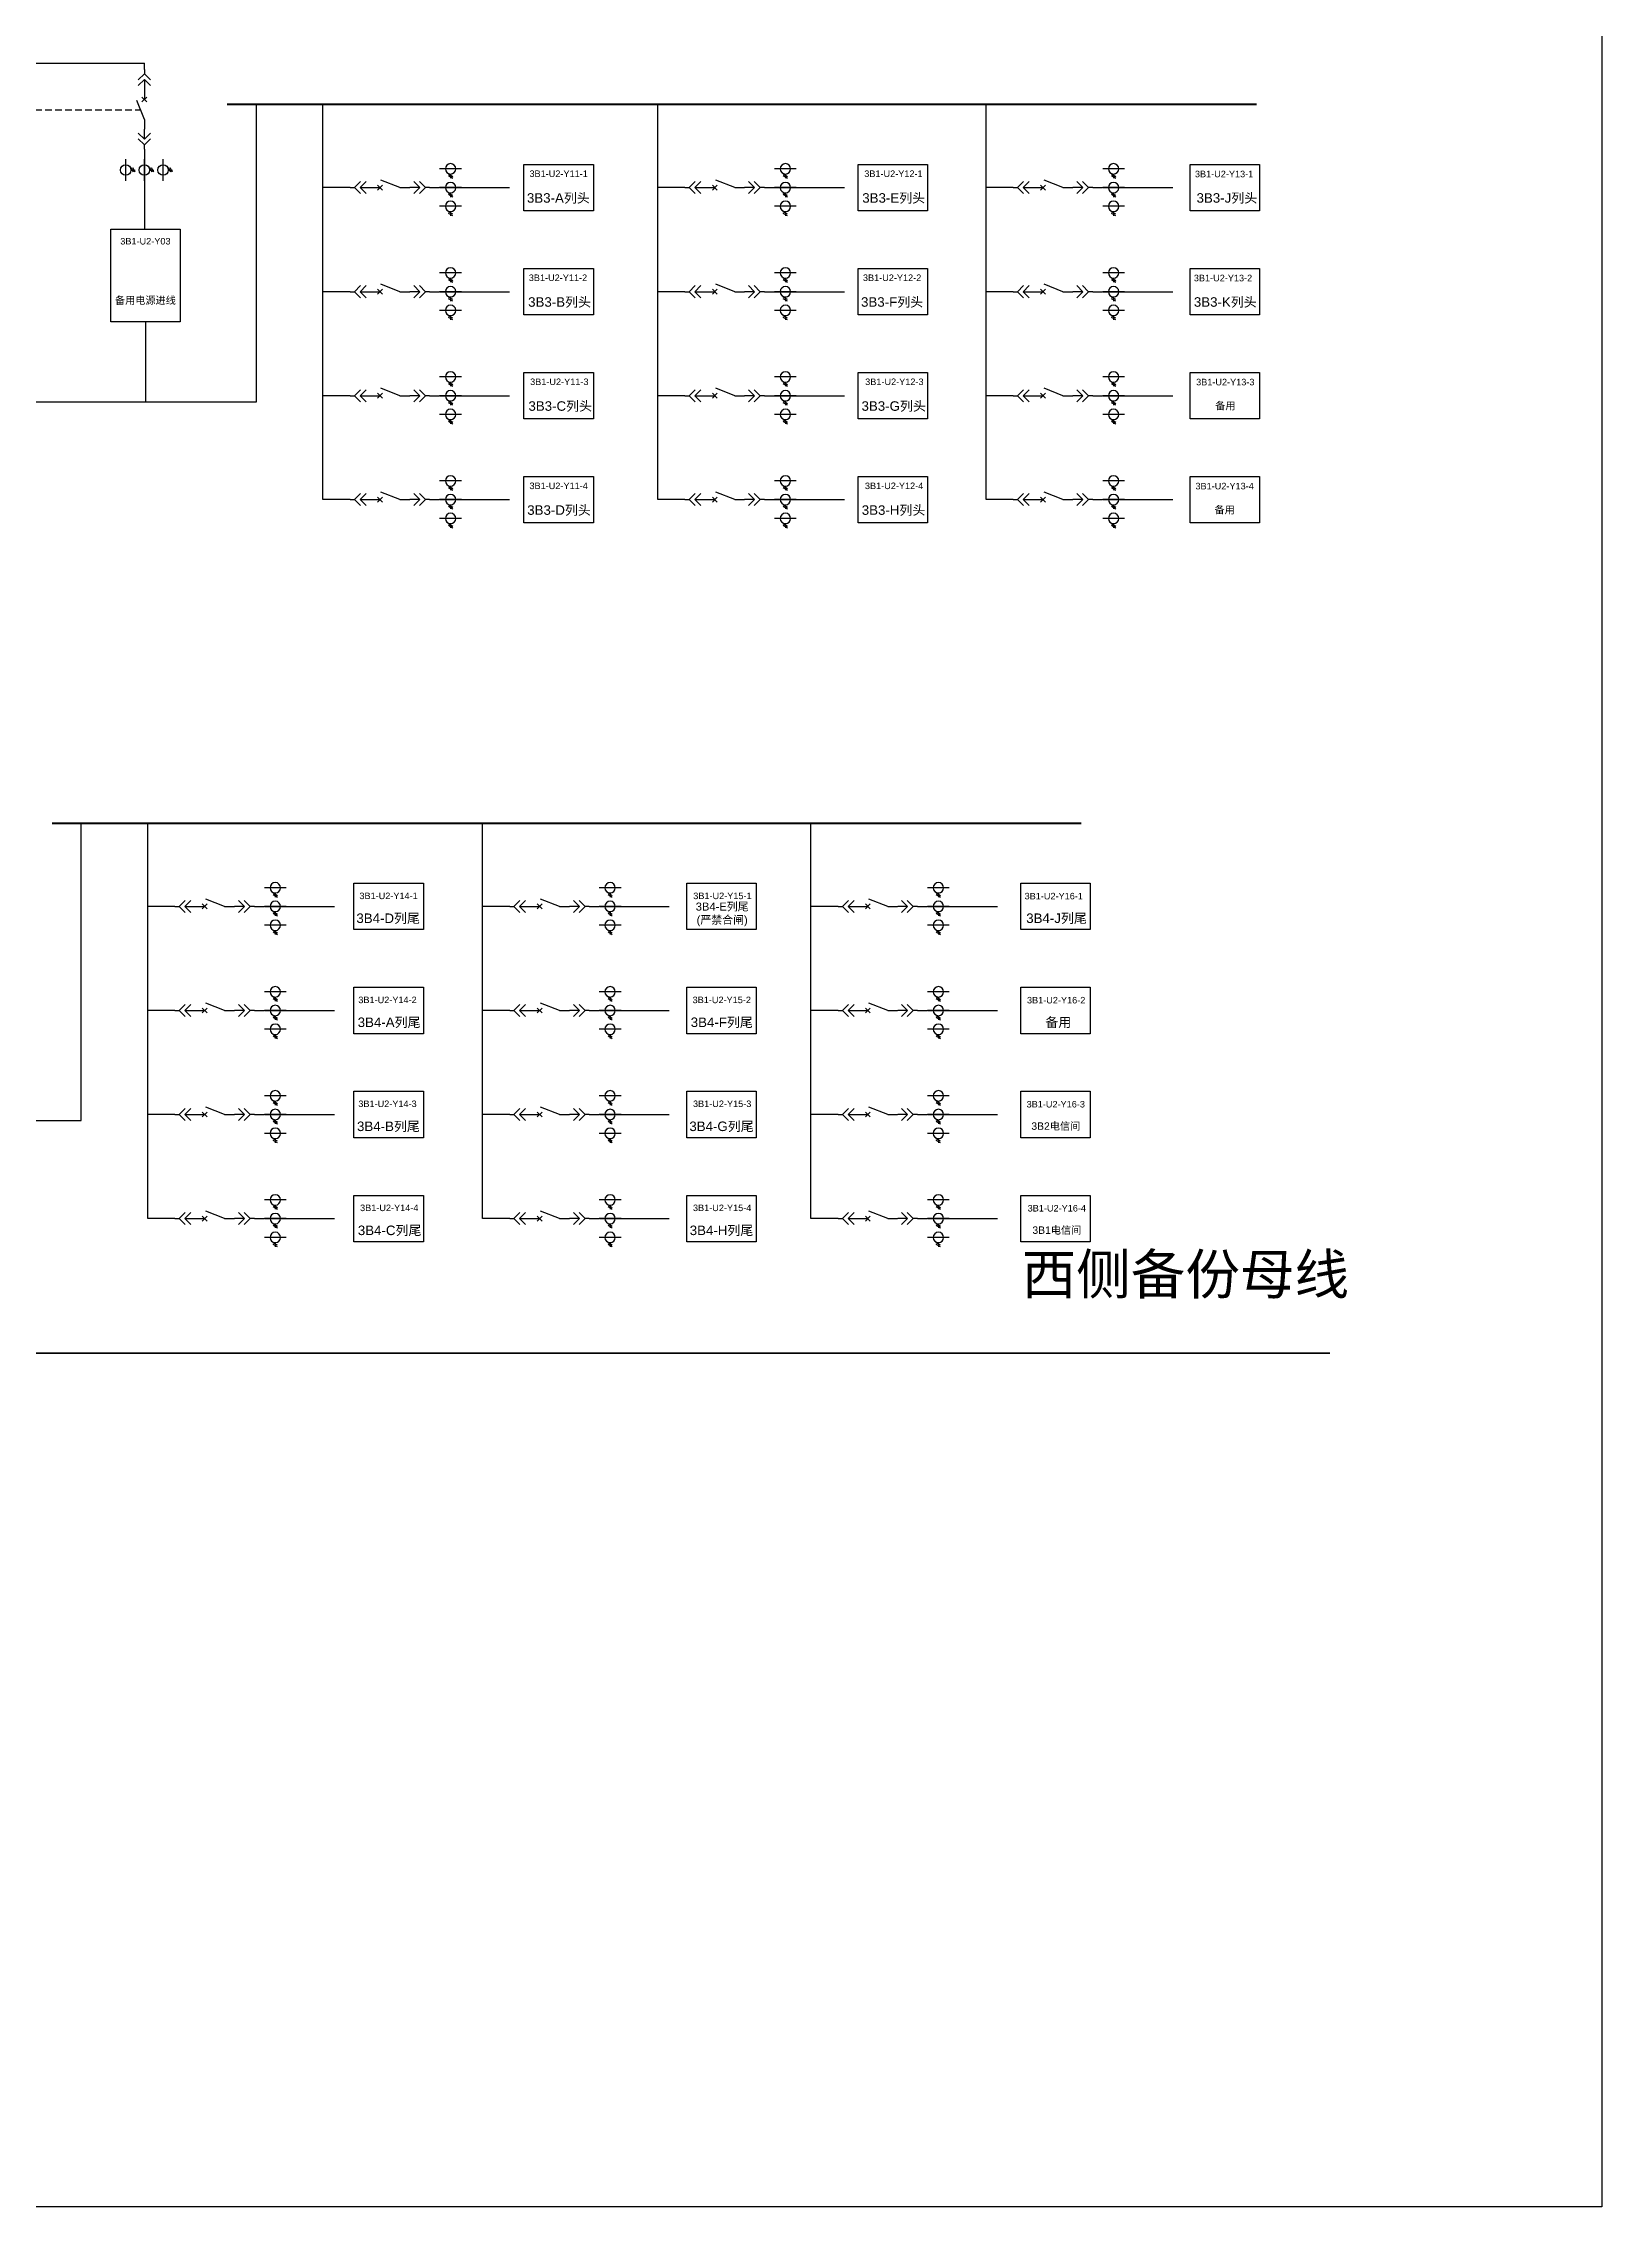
# Model space of a CAD drawing. Header units: millimetres. Extents: x 21 to 366, y 14 to 336.
# Drawn here: x 248.9 to 365.7, y 14.3 to 176.5 of the extents above; entities that cross this region are included whole.
import ezdxf
from ezdxf.enums import TextEntityAlignment as Align

# ---------------------------------------------------------------- set-up
doc = ezdxf.new("R2010")
doc.units = ezdxf.units.MM
doc.linetypes.add('HIDDEN', pattern=[0.375, 0.25, -0.125])
doc.styles.get("Standard").update_dxf_attribs({"font": 'arial.ttf'})

# ---------------------------------------------------------------- blocks, each defined once
blk = doc.blocks.new('DYDQAA03')
at = {"color": 0}
for points in [[(0, 0), (0, -1.5)], [(-2.12, -3.62), (0, -1.5)], [(-2.12, -5.62), (0, -3.5)], [(2.12, -3.62), (0, -1.5)], [(2.12, -5.62), (0, -3.5)], [(0, -3.5), (0, -7)]]:
    blk.add_lwpolyline(points, dxfattribs=at)
blk = doc.blocks.new('DYDQAA09')
at = {"color": 0}
blk.add_lwpolyline([(0, 0), (0, -3.5)], dxfattribs=at)
blk.add_lwpolyline([(0, 0), (0, -3.5)], dxfattribs=at)
blk.add_lwpolyline([(0, 0), (0, -3.5)], dxfattribs=at)
blk.add_lwpolyline([(0, 0), (0, -3.5)], dxfattribs=at)
blk.add_lwpolyline([(0, 0), (0, -3.5)], dxfattribs=at)
blk.add_lwpolyline([(0, 0), (0, -3.5)], dxfattribs=at)
blk.add_lwpolyline([(0, 0), (0, -3.5)], dxfattribs=at)
blk.add_lwpolyline([(0, 0), (0, -3.5)], dxfattribs=at)
blk.add_lwpolyline([(0, 0), (0, -3.5)], dxfattribs=at)
blk = doc.blocks.new('DYDQ0201')
at = {"color": 0}
for points in [[(0.86, -0.86), (-0.86, 0.86)], [(-0.86, -0.86), (0.86, 0.86)], [(0, -7), (-2.61, -0.37)]]:
    blk.add_lwpolyline(points, dxfattribs=at)
blk = doc.blocks.new('DYDQAA04')
at = {"color": 0}
for points in [[(0, -3.5), (0, 0)], [(-2.12, -1.38), (0, -3.5)], [(-2.12, -3.38), (0, -5.5)], [(2.12, -1.38), (0, -3.5)], [(2.12, -3.38), (0, -5.5)], [(0, -7), (0, -5.5)]]:
    blk.add_lwpolyline(points, dxfattribs=at)
blk = doc.blocks.new('A$C03DD39B5')
for p, q in [((417, 475), (283, 392)), ((417, 422), (283, 339)), ((350, 333), (350, 467))]:
    blk.add_line(p, q)
blk.add_lwpolyline([(700, 167), (0, 167)])
blk.add_circle((350, 167), 167)

msp = doc.modelspace()

# ---------------------------------------------------------------- linework, layer by layer
at = {"color": 5, "lineweight": 30}
msp.add_line((117.12, 174.99, 13758.28), (256.47, 174.99, 2818.85), dxfattribs=at)
at = {"color": 5}
for p, q in [((256.47, 174.5, 2818.85), (256.47, 174.99, 2818.85)), ((256.47, 167.75, 5020.07), (256.47, 166.11, 5020.07)), ((256.47, 166.11, 5020.07), (256.47, 162.54, 5020.07)), ((256.55, 155.59, 4988.58), (256.55, 149.6, 5460.13))]:
    msp.add_line(p, q, dxfattribs=at)
at = {"linetype": 'HIDDEN', "ltscale": 2}
msp.add_line((243.79, 171.48, 2818.85), (256.19, 171.48, 2818.85), dxfattribs=at)
at = {"color": 1, "lineweight": 40}
for p, q in [((262.68, 171.91, 5460.13), (339.84, 171.91, 5460.13)), ((249.55, 118.01, 6844.44), (326.7, 118.01, 6844.44))]:
    msp.add_line(p, q, dxfattribs=at)
for p, q in [((264.88, 149.6, 5460.13), (264.88, 171.91, 5460.13)), ((269.86, 157.85, 5239.58), (269.86, 171.91, 5460.13)), ((294.97, 157.85, 5239.58), (294.97, 171.91, 5460.13)), ((319.58, 157.85, 5239.58), (319.58, 171.91, 5460.13)), ((271.9, 165.65, 3856.3), (269.86, 165.65, 4547.94)), ((278.65, 165.65, 6057.51), (280.29, 165.65, 6057.51)), ((280.29, 165.65, 6057.51), (283.85, 165.65, 6057.51)), ((297, 165.65, 3856.3), (294.97, 165.65, 4547.94)), ((303.75, 165.65, 6057.51), (305.39, 165.65, 6057.51)), ((305.39, 165.65, 6057.51), (308.95, 165.65, 6057.51)), ((321.61, 165.65, 3856.3), (319.58, 165.65, 4547.94)), ((328.36, 165.65, 6057.51), (330, 165.65, 6057.51)), ((330, 165.65, 6057.51), (333.57, 165.65, 6057.51)), ((271.9, 157.85, 5239.58), (269.86, 157.85, 5239.58)), ((269.86, 150.05, 5931.22), (269.86, 157.85, 5239.58)), ((278.65, 157.85, 7440.79), (280.29, 157.85, 7440.79)), ((280.29, 157.85, 7440.79), (283.85, 157.85, 7440.79)), ((297, 157.85, 5239.58), (294.97, 157.85, 5239.58)), ((294.97, 150.05, 5931.22), (294.97, 157.85, 5239.58)), ((303.75, 157.85, 7440.79), (305.39, 157.85, 7440.79)), ((305.39, 157.85, 7440.79), (308.95, 157.85, 7440.79)), ((321.61, 157.85, 5239.58), (319.58, 157.85, 5239.58)), ((319.58, 150.05, 5931.22), (319.58, 157.85, 5239.58)), ((328.36, 157.85, 7440.79), (330, 157.85, 7440.79)), ((330, 157.85, 7440.79), (333.57, 157.85, 7440.79)), ((244.15, 149.6, 5460.13), (264.88, 149.6, 5460.13)), ((271.9, 150.05, 5931.22), (269.86, 150.05, 5931.22)), ((269.86, 142.26, 6622.85), (269.86, 150.05, 5931.22)), ((278.65, 150.05, 8132.43), (280.29, 150.05, 8132.43)), ((280.29, 150.05, 8132.43), (283.85, 150.05, 8132.43)), ((297, 150.05, 5931.22), (294.97, 150.05, 5931.22)), ((294.97, 142.26, 6622.85), (294.97, 150.05, 5931.22)), ((303.75, 150.05, 8132.43), (305.39, 150.05, 8132.43)), ((305.39, 150.05, 8132.43), (308.95, 150.05, 8132.43)), ((321.61, 150.05, 5931.22), (319.58, 150.05, 5931.22)), ((319.58, 142.26, 6622.85), (319.58, 150.05, 5931.22)), ((328.36, 150.05, 8132.43), (330, 150.05, 8132.43)), ((330, 150.05, 8132.43), (333.57, 150.05, 8132.43)), ((271.9, 142.26, 6622.85), (269.86, 142.26, 6622.85)), ((278.65, 142.26, 8824.07), (280.29, 142.26, 8824.07)), ((280.29, 142.26, 8824.07), (283.85, 142.26, 8824.07)), ((297, 142.26, 6622.85), (294.97, 142.26, 6622.85)), ((303.75, 142.26, 8824.07), (305.39, 142.26, 8824.07)), ((305.39, 142.26, 8824.07), (308.95, 142.26, 8824.07)), ((321.61, 142.26, 6622.85), (319.58, 142.26, 6622.85)), ((328.36, 142.26, 8824.07), (330, 142.26, 8824.07)), ((330, 142.26, 8824.07), (333.57, 142.26, 8824.07)), ((251.74, 95.71, 6844.44), (251.74, 118.01, 6844.44)), ((256.73, 103.96, 6623.88), (256.73, 118.01, 6844.44)), ((281.83, 103.96, 6623.88), (281.83, 118.01, 6844.44)), ((306.44, 103.96, 6623.88), (306.44, 118.01, 6844.44)), ((258.76, 111.76, 5240.61), (256.73, 111.76, 5932.25)), ((265.51, 111.76, 7441.82), (267.15, 111.76, 7441.82)), ((267.15, 111.76, 7441.82), (270.72, 111.76, 7441.82)), ((283.86, 111.76, 5240.61), (281.83, 111.76, 5932.25)), ((290.61, 111.76, 7441.82), (292.25, 111.76, 7441.82)), ((292.25, 111.76, 7441.82), (295.82, 111.76, 7441.82)), ((308.48, 111.76, 5240.61), (306.44, 111.76, 5932.25)), ((315.23, 111.76, 7441.82), (316.87, 111.76, 7441.82)), ((316.87, 111.76, 7441.82), (320.43, 111.76, 7441.82)), ((258.76, 103.96, 6623.88), (256.73, 103.96, 6623.88)), ((256.73, 96.16, 7315.52), (256.73, 103.96, 6623.88)), ((265.51, 103.96, 8825.1), (267.15, 103.96, 8825.1)), ((267.15, 103.96, 8825.1), (270.72, 103.96, 8825.1)), ((283.86, 103.96, 6623.88), (281.83, 103.96, 6623.88)), ((281.83, 96.16, 7315.52), (281.83, 103.96, 6623.88)), ((290.61, 103.96, 8825.1), (292.25, 103.96, 8825.1)), ((292.25, 103.96, 8825.1), (295.82, 103.96, 8825.1)), ((308.48, 103.96, 6623.88), (306.44, 103.96, 6623.88)), ((306.44, 96.16, 7315.52), (306.44, 103.96, 6623.88)), ((315.23, 103.96, 8825.1), (316.87, 103.96, 8825.1)), ((316.87, 103.96, 8825.1), (320.43, 103.96, 8825.1)), ((231.02, 95.71, 6844.44), (251.74, 95.71, 6844.44)), ((258.76, 96.16, 7315.52), (256.73, 96.16, 7315.52)), ((256.73, 88.36, 8007.16), (256.73, 96.16, 7315.52)), ((265.51, 96.16, 9516.74), (267.15, 96.16, 9516.74)), ((267.15, 96.16, 9516.74), (270.72, 96.16, 9516.74)), ((283.86, 96.16, 7315.52), (281.83, 96.16, 7315.52)), ((281.83, 88.36, 8007.16), (281.83, 96.16, 7315.52)), ((290.61, 96.16, 9516.74), (292.25, 96.16, 9516.74)), ((292.25, 96.16, 9516.74), (295.82, 96.16, 9516.74)), ((308.48, 96.16, 7315.52), (306.44, 96.16, 7315.52)), ((306.44, 88.36, 8007.16), (306.44, 96.16, 7315.52)), ((315.23, 96.16, 9516.74), (316.87, 96.16, 9516.74)), ((316.87, 96.16, 9516.74), (320.43, 96.16, 9516.74)), ((258.76, 88.36, 8007.16), (256.73, 88.36, 8007.16)), ((265.51, 88.36, 10208.38), (267.15, 88.36, 10208.38)), ((267.15, 88.36, 10208.38), (270.72, 88.36, 10208.38)), ((283.86, 88.36, 8007.16), (281.83, 88.36, 8007.16)), ((290.61, 88.36, 10208.38), (292.25, 88.36, 10208.38)), ((292.25, 88.36, 10208.38), (295.82, 88.36, 10208.38)), ((308.48, 88.36, 8007.16), (306.44, 88.36, 8007.16)), ((315.23, 88.36, 10208.38), (316.87, 88.36, 10208.38)), ((316.87, 88.36, 10208.38), (320.43, 88.36, 10208.38))]:
    msp.add_line(p, q)
at = {"color": 5, "lineweight": 35}
msp.add_line((213.86, 78.26, -7569.68), (345.36, 78.26, 16760.6), dxfattribs=at)
at = {"color": 1, "lineweight": 30, "ltscale": 0.002916}
msp.add_lwpolyline([(21.33, 335.74), (365.73, 335.74), (365.73, 14.28), (21.33, 14.28)], close=True, dxfattribs=at)
for points, elevation in [([(284.93, 167.39), (290.14, 167.39), (290.14, 163.92), (284.93, 163.92)], 6057.51), ([(309.98, 167.39), (315.19, 167.39), (315.19, 163.92), (309.98, 163.92)], 6057.51), ([(334.87, 167.39), (340.08, 167.39), (340.08, 163.92), (334.87, 163.92)], 6057.51), ([(284.93, 159.59), (290.14, 159.59), (290.14, 156.12), (284.93, 156.12)], 7440.79), ([(309.98, 159.59), (315.19, 159.59), (315.19, 156.12), (309.98, 156.12)], 7440.79), ([(334.87, 159.59), (340.08, 159.59), (340.08, 156.12), (334.87, 156.12)], 6057.51), ([(284.93, 151.79), (290.14, 151.79), (290.14, 148.32), (284.93, 148.32)], 7440.79), ([(309.98, 151.79), (315.19, 151.79), (315.19, 148.32), (309.98, 148.32)], 7440.79), ([(334.87, 151.79), (340.08, 151.79), (340.08, 148.32), (334.87, 148.32)], 6057.51), ([(284.93, 143.99), (290.14, 143.99), (290.14, 140.52), (284.93, 140.52)], 7440.79), ([(309.98, 143.99), (315.19, 143.99), (315.19, 140.52), (309.98, 140.52)], 7440.79), ([(334.87, 143.99), (340.08, 143.99), (340.08, 140.52), (334.87, 140.52)], 6057.51), ([(272.18, 113.5), (277.39, 113.5), (277.39, 110.02), (272.18, 110.02)], 7441.82), ([(297.14, 113.5), (302.35, 113.5), (302.35, 110.02), (297.14, 110.02)], 7441.82), ([(322.17, 113.5), (327.38, 113.5), (327.38, 110.02), (322.17, 110.02)], 7441.82), ([(272.18, 105.7), (277.39, 105.7), (277.39, 102.22), (272.18, 102.22)], 7441.82), ([(297.14, 105.7), (302.35, 105.7), (302.35, 102.22), (297.14, 102.22)], 8825.1), ([(322.17, 105.7), (327.38, 105.7), (327.38, 102.22), (322.17, 102.22)], 7441.82), ([(272.18, 97.9), (277.39, 97.9), (277.39, 94.42), (272.18, 94.42)], 7441.82), ([(297.14, 97.9), (302.35, 97.9), (302.35, 94.42), (297.14, 94.42)], 8825.1), ([(322.17, 97.9), (327.38, 97.9), (327.38, 94.42), (322.17, 94.42)], 7441.82), ([(272.18, 90.1), (277.39, 90.1), (277.39, 86.62), (272.18, 86.62)], 7441.82), ([(297.14, 90.1), (302.35, 90.1), (302.35, 86.62), (297.14, 86.62)], 8825.1), ([(322.17, 90.1), (327.38, 90.1), (327.38, 86.62), (322.17, 86.62)], 7441.82)]:
    msp.add_lwpolyline(points, close=True, dxfattribs=dict(elevation=elevation))
at = {"color": 5, "elevation": 4988.58}
msp.add_lwpolyline([(253.95, 162.54), (259.16, 162.54), (259.16, 155.59), (253.95, 155.59)], close=True, dxfattribs=at)

# ---------------------------------------------------------------- block references
at = {"color": 5, "xscale": 0.2128954749704126, "yscale": 0.2128954749704126, "zscale": 0.2128954749704126}
for name, p in [('DYDQAA03', (256.47, 174.5, 2818.85)), ('DYDQ0201', (256.47, 172.26, 2818.85)), ('DYDQAA09', (256.47, 173.01, 2818.85)), ('DYDQAA09', (256.47, 170.77, 2818.85)), ('DYDQAA04', (256.47, 170.03, 2818.85)), ('DYDQAA09', (256.47, 168.54, 2818.85))]:
    msp.add_blockref(name, p, dxfattribs=at)
at = {"color": 5, "linetype": 'Continuous', "xscale": 0.002338875, "yscale": 0.002338875, "zscale": 0.002338875, "rotation": 270}
for p in [(254.68, 167.79, 5020.07), (256.08, 167.79, 5020.07), (257.48, 167.79, 5020.07)]:
    msp.add_blockref('A$C03DD39B5', p, dxfattribs=at)
at = {"linetype": 'Continuous', "xscale": -0.002338875, "yscale": 0.002338875, "zscale": 0.002338875, "rotation": 180}
for p in [(278.61, 167.45, 6057.51), (303.71, 167.45, 6057.51), (328.32, 167.45, 6057.51), (278.61, 166.04, 6057.51), (303.71, 166.04, 6057.51), (328.32, 166.04, 6057.51), (278.61, 164.64, 6057.51), (303.71, 164.64, 6057.51), (328.32, 164.64, 6057.51), (278.61, 159.65, 7440.79), (303.71, 159.65, 7440.79), (328.32, 159.65, 7440.79), (278.61, 158.24, 7440.79), (303.71, 158.24, 7440.79), (328.32, 158.24, 7440.79), (278.61, 156.84, 7440.79), (303.71, 156.84, 7440.79), (328.32, 156.84, 7440.79), (278.61, 151.85, 8132.43), (303.71, 151.85, 8132.43), (328.32, 151.85, 8132.43), (278.61, 150.44, 8132.43), (303.71, 150.44, 8132.43), (328.32, 150.44, 8132.43), (278.61, 149.04, 8132.43), (303.71, 149.04, 8132.43), (328.32, 149.04, 8132.43), (278.61, 144.05, 8824.07), (303.71, 144.05, 8824.07), (328.32, 144.05, 8824.07), (278.61, 142.65, 8824.07), (278.61, 141.24, 8824.07), (303.71, 142.65, 8824.07), (303.71, 141.24, 8824.07), (328.32, 142.65, 8824.07), (328.32, 141.24, 8824.07), (265.47, 113.55, 7441.82), (290.57, 113.55, 7441.82), (315.18, 113.55, 7441.82), (265.47, 112.15, 7441.82), (290.57, 112.15, 7441.82), (315.18, 112.15, 7441.82), (265.47, 110.74, 7441.82), (290.57, 110.74, 7441.82), (315.18, 110.74, 7441.82), (265.47, 105.75, 8825.1), (290.57, 105.75, 8825.1), (315.18, 105.75, 8825.1), (265.47, 104.35, 8825.1), (290.57, 104.35, 8825.1), (315.18, 104.35, 8825.1), (265.47, 102.94, 8825.1), (290.57, 102.94, 8825.1), (315.18, 102.94, 8825.1), (265.47, 97.95, 9516.74), (290.57, 97.95, 9516.74), (315.18, 97.95, 9516.74), (265.47, 96.55, 9516.74), (290.57, 96.55, 9516.74), (315.18, 96.55, 9516.74), (265.47, 95.14, 9516.74), (290.57, 95.14, 9516.74), (315.18, 95.14, 9516.74), (265.47, 90.15, 10208.38), (290.57, 90.15, 10208.38), (315.18, 90.15, 10208.38), (265.47, 88.75, 10208.38), (290.57, 88.75, 10208.38), (315.18, 88.75, 10208.38), (265.47, 87.34, 10208.38), (290.57, 87.34, 10208.38), (315.18, 87.34, 10208.38)]:
    msp.add_blockref('A$C03DD39B5', p, dxfattribs=at)
at = {"xscale": -0.2128954749704126, "yscale": 0.2128954749704126, "zscale": 0.2128954749704126, "rotation": 90}
for name, p in [('DYDQAA03', (271.9, 165.65, 3856.3)), ('DYDQAA09', (273.39, 165.65, 3856.3)), ('DYDQ0201', (274.13, 165.65, 3856.3)), ('DYDQAA09', (275.63, 165.65, 3856.3)), ('DYDQAA04', (276.37, 165.65, 3856.3)), ('DYDQAA09', (277.86, 165.65, 3856.3)), ('DYDQAA03', (297, 165.65, 3856.3)), ('DYDQAA09', (298.49, 165.65, 3856.3)), ('DYDQ0201', (299.24, 165.65, 3856.3)), ('DYDQAA09', (300.73, 165.65, 3856.3)), ('DYDQAA04', (301.47, 165.65, 3856.3)), ('DYDQAA09', (302.96, 165.65, 3856.3)), ('DYDQAA03', (321.61, 165.65, 3856.3)), ('DYDQAA09', (323.1, 165.65, 3856.3)), ('DYDQ0201', (323.85, 165.65, 3856.3)), ('DYDQAA09', (325.34, 165.65, 3856.3)), ('DYDQAA04', (326.08, 165.65, 3856.3)), ('DYDQAA09', (327.57, 165.65, 3856.3)), ('DYDQAA03', (271.9, 157.85, 5239.58)), ('DYDQAA09', (273.39, 157.85, 5239.58)), ('DYDQ0201', (274.13, 157.85, 5239.58)), ('DYDQAA09', (275.63, 157.85, 5239.58)), ('DYDQAA04', (276.37, 157.85, 5239.58)), ('DYDQAA09', (277.86, 157.85, 5239.58)), ('DYDQAA03', (297, 157.85, 5239.58)), ('DYDQAA09', (298.49, 157.85, 5239.58)), ('DYDQ0201', (299.24, 157.85, 5239.58)), ('DYDQAA09', (300.73, 157.85, 5239.58)), ('DYDQAA04', (301.47, 157.85, 5239.58)), ('DYDQAA09', (302.96, 157.85, 5239.58)), ('DYDQAA03', (321.61, 157.85, 5239.58)), ('DYDQAA09', (323.1, 157.85, 5239.58)), ('DYDQ0201', (323.85, 157.85, 5239.58)), ('DYDQAA09', (325.34, 157.85, 5239.58)), ('DYDQAA04', (326.08, 157.85, 5239.58)), ('DYDQAA09', (327.57, 157.85, 5239.58)), ('DYDQAA03', (271.9, 150.05, 5931.22)), ('DYDQAA09', (273.39, 150.05, 5931.22)), ('DYDQ0201', (274.13, 150.05, 5931.22)), ('DYDQAA09', (275.63, 150.05, 5931.22)), ('DYDQAA04', (276.37, 150.05, 5931.22)), ('DYDQAA09', (277.86, 150.05, 5931.22)), ('DYDQAA03', (297, 150.05, 5931.22)), ('DYDQAA09', (298.49, 150.05, 5931.22)), ('DYDQ0201', (299.24, 150.05, 5931.22)), ('DYDQAA09', (300.73, 150.05, 5931.22)), ('DYDQAA04', (301.47, 150.05, 5931.22)), ('DYDQAA09', (302.96, 150.05, 5931.22)), ('DYDQAA03', (321.61, 150.05, 5931.22)), ('DYDQAA09', (323.1, 150.05, 5931.22)), ('DYDQ0201', (323.85, 150.05, 5931.22)), ('DYDQAA09', (325.34, 150.05, 5931.22)), ('DYDQAA04', (326.08, 150.05, 5931.22)), ('DYDQAA09', (327.57, 150.05, 5931.22)), ('DYDQ0201', (274.13, 142.26, 6622.85)), ('DYDQ0201', (299.24, 142.26, 6622.85)), ('DYDQ0201', (323.85, 142.26, 6622.85)), ('DYDQAA03', (271.9, 142.26, 6622.85)), ('DYDQAA09', (273.39, 142.26, 6622.85)), ('DYDQAA09', (275.63, 142.26, 6622.85)), ('DYDQAA04', (276.37, 142.26, 6622.85)), ('DYDQAA09', (277.86, 142.26, 6622.85)), ('DYDQAA03', (297, 142.26, 6622.85)), ('DYDQAA09', (298.49, 142.26, 6622.85)), ('DYDQAA09', (300.73, 142.26, 6622.85)), ('DYDQAA04', (301.47, 142.26, 6622.85)), ('DYDQAA09', (302.96, 142.26, 6622.85)), ('DYDQAA03', (321.61, 142.26, 6622.85)), ('DYDQAA09', (323.1, 142.26, 6622.85)), ('DYDQAA09', (325.34, 142.26, 6622.85)), ('DYDQAA04', (326.08, 142.26, 6622.85)), ('DYDQAA09', (327.57, 142.26, 6622.85)), ('DYDQAA03', (258.76, 111.76, 5240.61)), ('DYDQ0201', (261, 111.76, 5240.61)), ('DYDQAA04', (263.23, 111.76, 5240.61)), ('DYDQAA03', (283.86, 111.76, 5240.61)), ('DYDQ0201', (286.1, 111.76, 5240.61)), ('DYDQAA04', (288.34, 111.76, 5240.61)), ('DYDQAA03', (308.48, 111.76, 5240.61)), ('DYDQ0201', (310.71, 111.76, 5240.61)), ('DYDQAA04', (312.95, 111.76, 5240.61)), ('DYDQAA09', (260.25, 111.76, 5240.61)), ('DYDQAA09', (262.49, 111.76, 5240.61)), ('DYDQAA09', (264.72, 111.76, 5240.61)), ('DYDQAA09', (285.35, 111.76, 5240.61)), ('DYDQAA09', (287.59, 111.76, 5240.61)), ('DYDQAA09', (289.83, 111.76, 5240.61)), ('DYDQAA09', (309.97, 111.76, 5240.61)), ('DYDQAA09', (312.2, 111.76, 5240.61)), ('DYDQAA09', (314.44, 111.76, 5240.61)), ('DYDQAA03', (258.76, 103.96, 6623.88)), ('DYDQAA09', (260.25, 103.96, 6623.88)), ('DYDQ0201', (261, 103.96, 6623.88)), ('DYDQAA09', (262.49, 103.96, 6623.88)), ('DYDQAA04', (263.23, 103.96, 6623.88)), ('DYDQAA09', (264.72, 103.96, 6623.88)), ('DYDQAA03', (283.86, 103.96, 6623.88)), ('DYDQAA09', (285.35, 103.96, 6623.88)), ('DYDQ0201', (286.1, 103.96, 6623.88)), ('DYDQAA09', (287.59, 103.96, 6623.88)), ('DYDQAA04', (288.34, 103.96, 6623.88)), ('DYDQAA09', (289.83, 103.96, 6623.88)), ('DYDQAA03', (308.48, 103.96, 6623.88)), ('DYDQAA09', (309.97, 103.96, 6623.88)), ('DYDQ0201', (310.71, 103.96, 6623.88)), ('DYDQAA09', (312.2, 103.96, 6623.88)), ('DYDQAA04', (312.95, 103.96, 6623.88)), ('DYDQAA09', (314.44, 103.96, 6623.88)), ('DYDQAA03', (258.76, 96.16, 7315.52)), ('DYDQAA09', (260.25, 96.16, 7315.52)), ('DYDQ0201', (261, 96.16, 7315.52)), ('DYDQAA09', (262.49, 96.16, 7315.52)), ('DYDQAA04', (263.23, 96.16, 7315.52)), ('DYDQAA09', (264.72, 96.16, 7315.52)), ('DYDQAA03', (283.86, 96.16, 7315.52)), ('DYDQAA09', (285.35, 96.16, 7315.52)), ('DYDQ0201', (286.1, 96.16, 7315.52)), ('DYDQAA09', (287.59, 96.16, 7315.52)), ('DYDQAA04', (288.34, 96.16, 7315.52)), ('DYDQAA09', (289.83, 96.16, 7315.52)), ('DYDQAA03', (308.48, 96.16, 7315.52)), ('DYDQAA09', (309.97, 96.16, 7315.52)), ('DYDQ0201', (310.71, 96.16, 7315.52)), ('DYDQAA09', (312.2, 96.16, 7315.52)), ('DYDQAA04', (312.95, 96.16, 7315.52)), ('DYDQAA09', (314.44, 96.16, 7315.52)), ('DYDQAA03', (258.76, 88.36, 8007.16)), ('DYDQAA09', (260.25, 88.36, 8007.16)), ('DYDQ0201', (261, 88.36, 8007.16)), ('DYDQAA09', (262.49, 88.36, 8007.16)), ('DYDQAA04', (263.23, 88.36, 8007.16)), ('DYDQAA09', (264.72, 88.36, 8007.16)), ('DYDQAA03', (283.86, 88.36, 8007.16)), ('DYDQAA09', (285.35, 88.36, 8007.16)), ('DYDQ0201', (286.1, 88.36, 8007.16)), ('DYDQAA09', (287.59, 88.36, 8007.16)), ('DYDQAA04', (288.34, 88.36, 8007.16)), ('DYDQAA09', (289.83, 88.36, 8007.16)), ('DYDQAA03', (308.48, 88.36, 8007.16)), ('DYDQAA09', (309.97, 88.36, 8007.16)), ('DYDQ0201', (310.71, 88.36, 8007.16)), ('DYDQAA09', (312.2, 88.36, 8007.16)), ('DYDQAA04', (312.95, 88.36, 8007.16)), ('DYDQAA09', (314.44, 88.36, 8007.16))]:
    msp.add_blockref(name, p, dxfattribs=at)

# ---------------------------------------------------------------- texts
at = {"lineweight": 0}
for s, p in [('3B3-A列头', (287.51, 164.52, 10486.38)), ('3B3-E列头', (312.65, 164.52, 10486.38)), ('3B3-J列头', (337.63, 164.52, 10486.38)), ('3B3-B列头', (287.6, 156.72, 11869.66)), ('3B3-F列头', (312.53, 156.72, 11869.66)), ('3B3-K列头', (337.51, 156.72, 10486.38)), ('3B3-C列头', (287.65, 148.92, 11869.66)), ('3B3-G列头', (312.65, 148.92, -12611.96)), ('3B3-D列头', (287.56, 141.12, 11869.66)), ('3B3-H列头', (312.64, 141.12, -12611.96)), ('3B4-D列尾', (274.75, 110.52, 11870.69)), ('3B4-J列尾', (324.86, 110.52, 11870.69)), ('3B4-A列尾', (274.82, 102.72, 11870.69)), ('3B4-F列尾', (299.76, 102.72, 13253.97)), ('备用', (324.99, 102.72, 11870.69)), ('3B4-B列尾', (274.77, 94.92, 11870.69)), ('3B4-G列尾', (299.74, 94.92, -11227.65)), ('3B4-C列尾', (274.86, 87.12, 11870.69)), ('3B4-H列尾', (299.74, 87.12, -11227.65))]:
    msp.add_text(s, height=0.713, dxfattribs=at).set_placement(p, align=Align.CENTER)
at = {"width": 5.2091, "attachment_point": 5}
for s, insert, char_height in [('\\pxqc;3B1-U2-Y11-1', (287.53, 166.69, 6057.51), 0.49), ('\\pxqc;3B1-U2-Y12-1', (312.63, 166.69, 6057.51), 0.49), ('\\pxqc;3B1-U2-Y13-1', (337.42, 166.67, 6057.51), 0.49), ('\\pxqc;3B1-U2-Y11-2', (287.48, 158.89, 8824.07), 0.49), ('\\pxqc;3B1-U2-Y12-2', (312.53, 158.89, 8824.07), 0.49), ('\\pxqc;3B1-U2-Y13-2', (337.34, 158.87, 7440.79), 0.49), ('\\pxqc;3B1-U2-Y11-3', (287.58, 151.09, 9515.71), 0.49), ('\\pxqc;3B1-U2-Y12-3', (312.7, 151.09, 9515.71), 0.49), ('\\pxqc;3B1-U2-Y13-3', (337.51, 151.07, 8132.43), 0.49), ('{\\fSimSun|b0|i0|c134|p2;\\H0.78125x;备用\\P}', (337.51, 149.26, 8132.43), 0.7128), ('\\pxqc;3B1-U2-Y11-4', (287.53, 143.29, 10207.34), 0.49), ('\\pxqc;3B1-U2-Y12-4', (312.68, 143.29, 10207.34), 0.49), ('\\pxqc;3B1-U2-Y13-4', (337.46, 143.27, 8824.07), 0.49), ('{\\fSimSun|b0|i0|c134|p2;\\H0.78125x;备用\\P}', (337.46, 141.46, 8824.07), 0.7128), ('\\pxqc;3B1-U2-Y14-1', (274.78, 112.55, 7441.82), 0.49), ('\\pxqc;3B1-U2-Y15-1', (299.81, 112.55, 7441.82), 0.49), ('\\pxqc;3B1-U2-Y16-1', (324.65, 112.53, 7441.82), 0.49), ('\\pxqc;3B1-U2-Y14-2', (274.7, 104.75, 8825.1), 0.49), ('\\pxqc;3B1-U2-Y15-2', (299.76, 104.75, 10208.38), 0.49), ('\\pxqc;3B1-U2-Y16-2', (324.83, 104.73, 8825.1), 0.49), ('\\pxqc;3B1-U2-Y14-3', (274.7, 96.96, 9516.74), 0.49), ('\\pxqc;3B1-U2-Y15-3', (299.79, 96.96, 10900.01), 0.49), ('\\pxqc;3B1-U2-Y16-3', (324.8, 96.93, 9516.74), 0.49), ('{\\H0.78125x;3B2\\fSimSun|b0|i0|c134|p2;电信间}', (324.8, 95.26, 9516.74), 0.7128), ('\\pxqc;3B1-U2-Y14-4', (274.83, 89.16, 10208.38), 0.49), ('\\pxqc;3B1-U2-Y15-4', (299.79, 89.16, 11591.65), 0.49), ('\\pxqc;3B1-U2-Y16-4', (324.88, 89.13, 10208.38), 0.49), ('{\\H0.78125x;3B1\\fSimSun|b0|i0|c134|p2;电信间}', (324.88, 87.46, 10208.38), 0.7128)]:
    msp.add_mtext(s, dxfattribs=dict(at, insert=insert, char_height=char_height))
at = {"color": 5}
for s, insert, char_height, width, attachment_point in [('\\pxqc;3B1-U2-Y03', (256.55, 161.63, 4988.58), 0.49, 5.2091, 5), ('{\\fSimSun|b0|i0|c134|p2;\\H0.78125x;备用电源进线\\P}', (256.55, 157.17, 4988.58), 0.7128, 5.2091, 5), ('西侧备份母线', (322.24, 85.69, 68976.46), 3, 29.75, 1)]:
    msp.add_mtext(s, dxfattribs=dict(at, insert=insert, char_height=char_height, width=width, attachment_point=attachment_point))
at = {"color": 7, "lineweight": 0, "insert": (299.79, 111.16, 40178.33), "char_height": 0.6, "width": 4.7342, "attachment_point": 5}
msp.add_mtext('3B4-E列尾(严禁合闸)', dxfattribs=at)

doc.saveas('drawing.dxf')
